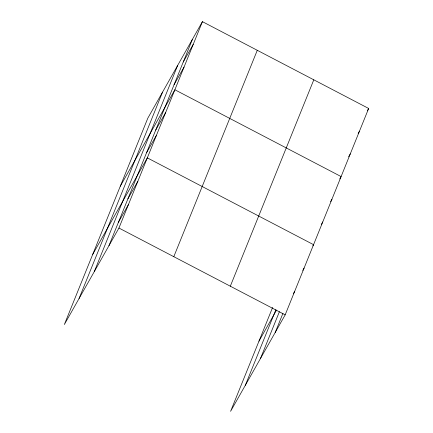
<?xml version="1.0" encoding="UTF-8"?>
<svg xmlns="http://www.w3.org/2000/svg" width="433" height="433" viewBox="0 0 433 433"><rect width="100%" height="100%" fill="white"/><g stroke="black" fill="none" stroke-linecap="round" stroke-linejoin="round"><path stroke-width="0.65" d="M79.071 298.51L162.548 92.126M94.237 271.697L177.719 65.313M108.964 245.673L192.441 39.284M202.422 21.65L147.826 118.149L64.344 324.539L118.94 228.039L202.422 21.65L368.656 108.461L285.174 314.851L230.578 411.35L272.611 307.43M173.801 256.688L257.278 50.298M230.318 286.202L313.801 79.813M245.305 385.327L275.918 309.633M260.471 358.513L279.393 311.733M275.199 332.484L282.917 313.405M183.262 61.989L193.237 44.35M174.077 84.689L184.057 67.055M120.277 186.255L174.872 89.755L341.107 176.572L339.775 178.921M155.712 130.095L165.693 112.461M146.527 152.8L156.508 135.161M92.727 254.366L147.323 157.866L313.557 244.677L312.891 245.852M127.887 198.893L137.862 181.259M118.426 222.286L128.401 204.647M367.325 110.816L368.656 108.461M358.14 133.516L359.471 131.167M348.625 156.806L350.292 153.867M330.595 201.626L331.922 199.272M321.41 224.326L322.742 221.977M258.961 341.177L276.324 310.488M302.764 270.419L304.096 268.07M293.303 293.812L294.635 291.458M118.94 228.039L285.174 314.851"/></g></svg>
